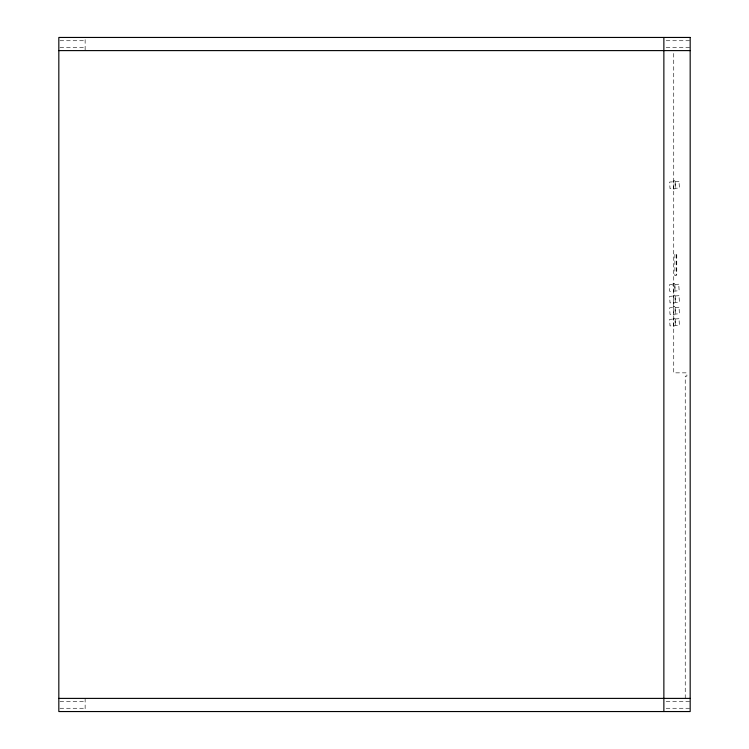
<?xml version="1.0" encoding="UTF-8"?>
<svg xmlns="http://www.w3.org/2000/svg" width="749" height="749" viewBox="0 0 749 749"><rect width="100%" height="100%" fill="white"/><g stroke="black" fill="none" stroke-linecap="round" stroke-linejoin="round"><path stroke-width="0.56" stroke-dasharray="3.75 2.81" d="M59.967 40.736L85.133 40.736M666.161 40.736L690.175 40.736M59.967 47.318L85.133 47.318M666.161 47.318L690.175 47.318M676.74 254.735L676.74 274.537M59.967 701.682L85.133 701.682M666.161 701.682L690.175 701.682M59.967 708.264L85.133 708.264M666.161 708.264L690.175 708.264M675.102 181.689L675.523 188.252M674.83 284.451L675.252 291.015M675.102 295.958L675.523 302.521M675.102 307.474L675.523 314.037M675.102 318.98L675.523 325.543M685.241 698.396L685.241 376.148L686.889 376.148L686.889 372.852L673.735 372.852L673.735 52.936M85.133 39.641L85.133 50.604M85.133 698.396L85.133 709.359M676.74 275.033L674.896 275.735L674.896 253.537L676.74 254.229L676.74 275.033M674.849 180.883L673.201 180.996L673.735 189.197L675.373 189.085L674.849 180.883M678.997 181.445L669.597 182.054L670.018 188.617L679.427 188.008L678.997 181.445M674.568 283.646L672.93 283.749L673.463 291.951L675.102 291.848L674.568 283.646M678.725 284.199L669.316 284.807L669.746 291.37L679.146 290.762L678.725 284.199M674.849 295.153L673.201 295.256L673.735 303.467L675.373 303.354L674.849 295.153M678.997 295.705L669.597 296.314L670.018 302.877L679.427 302.268L678.997 295.705M674.849 306.659L673.201 306.772L673.735 314.973L675.373 314.87L674.849 306.659M678.997 307.221L669.597 307.83L670.018 314.393L679.427 313.784L678.997 307.221M674.849 318.175L673.201 318.278L673.735 326.48L675.373 326.377L674.849 318.175M678.997 318.728L669.597 319.336L670.018 325.899L679.427 325.291L678.997 318.728"/><path stroke-width="1.12" d="M58.825 50.604L690.175 50.604M58.825 698.396L690.175 698.396M663.867 37.45L663.867 711.55M690.175 37.45L58.825 37.45L58.825 711.55L690.175 711.55L690.175 37.45"/></g></svg>
